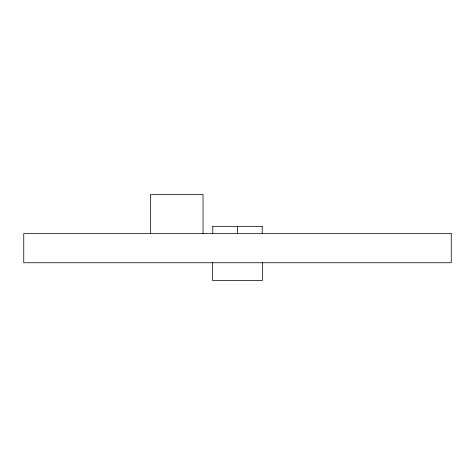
<?xml version="1.0" encoding="UTF-8"?>
<svg xmlns="http://www.w3.org/2000/svg" width="475" height="475" viewBox="0 0 475 475"><rect width="100%" height="100%" fill="white"/><g stroke="black" fill="none" stroke-linecap="round" stroke-linejoin="round"><path stroke-width="0.71" d="M212.747 226.498L262.253 226.498M262.438 262.746L262.438 280.559L212.562 280.559L212.562 262.746M262.224 226.498L262.224 233.629M237.5 226.498L237.5 233.629M212.776 226.498L212.776 233.623M203.033 233.629L203.033 194.441L150.539 194.441L150.539 233.629M451.25 233.623L23.75 233.623L23.75 262.746L451.25 262.746L451.25 233.623"/></g></svg>
